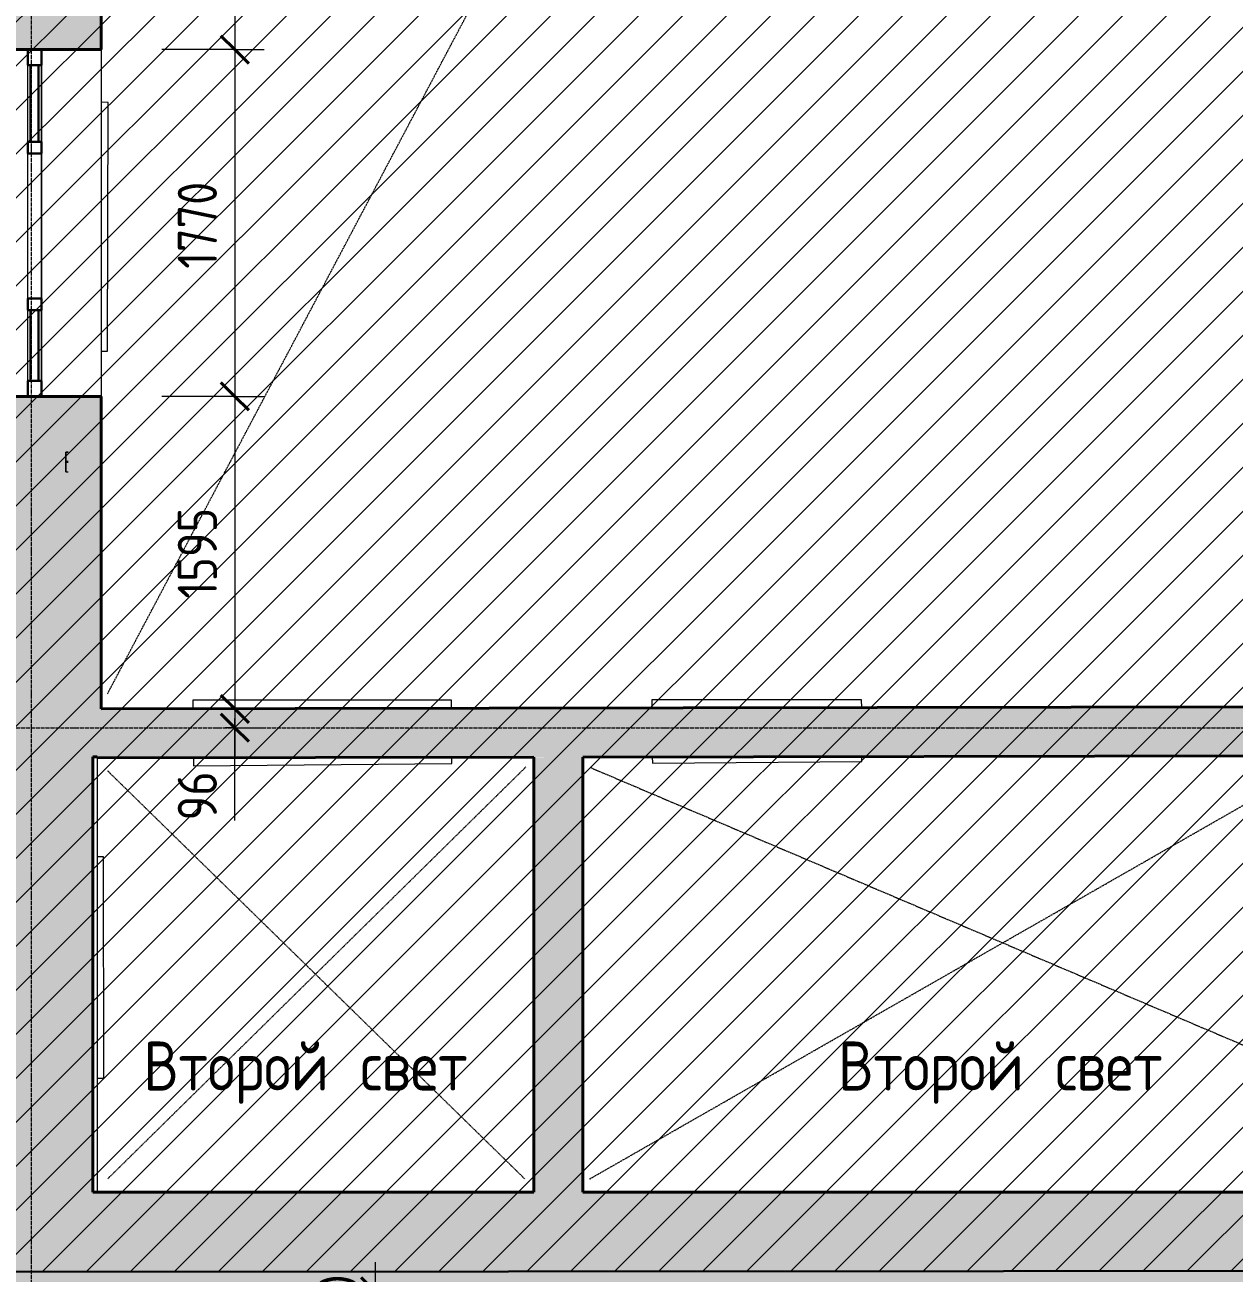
# Model space of a CAD drawing. Header units: millimetres. Extents: x -11886 to 379896, y -8130 to 47743.
# Drawn here: x 18577 to 24746, y 17774 to 24143 of the extents above; entities that cross this region are included whole.
import ezdxf

# ---------------------------------------------------------------- set-up
doc = ezdxf.new("R2010")
doc.units = ezdxf.units.MM
for name, pattern in [('ADSK_Линия сетки', [25, 20, -2.5, 0, -2.5]), ('ADSK_Сверху', [4.5, 3, -1.5]), ('ADSK_Снесено', [4.5, 3, -1.5])]:
    doc.linetypes.add(name, pattern=pattern)
for name, color, linetype, lineweight in [('Аннотация', 7, 'Continuous', 9), ('Каркас', 7, 'Continuous', 18), ('Оси', 7, 'Continuous', 9), ('Размеры', 7, 'Continuous', 9), ('Размеры-100', 7, 'Continuous', 9)]:
    doc.layers.add(name, color=color, linetype=linetype, lineweight=lineweight)
for name, color, linetype, lineweight, true_color in [('Витраж', 5, 'Continuous', 18, 0x0000ff), ('Линии', 7, 'Continuous', 9, 0x00a600), ('Панели витража', 5, 'Continuous', 18, 0x0000ff), ('Стены внутренние', 5, 'Continuous', 18, 0x0000ff), ('Стены наружные', 1, 'ADSK_Снесено', 18, 0xff0000)]:
    doc.layers.add(name, color=color, linetype=linetype, lineweight=lineweight, true_color=true_color)
doc.styles.add('GOST Common_1', font='GOST_Common.ttf', dxfattribs={"width": 0.9, "height": 200})
doc.styles.add('GOST Common_2', font='GOST_Common.ttf', dxfattribs={"width": 0.9, "height": 250})
doc.dimstyles.new('ADSK_Основной_2_мм_Округление_до_1_мм', dxfattribs={"dimscale": 304.8, "dimtxt": 201.142999, "dimasz": 0.463911, "dimexe": 0.492126, "dimexo": 0.492126, "dimgap": 0.098425, "dimtad": 1, "dimdec": 0, "dimdsep": 46, "dimtxsty": 'GOST Common_1', "dimblk1": 'OBLIQUE', "dimblk2": 'OBLIQUE', "dimsah": 1, "dimcen": 0.09, "dimdle": 0.492126, "dimazin": 2, "dimtfac": 1, "dimtdec": 4, "dimtix": 1, "dimtmove": 0, "dimatfit": 3, "dimfxl": 1, "dimtvp": 1, "dimtolj": 1, "dimtzin": 0, "dimlwd": 20, "dimlwe": 20, "dimarcsym": 2})
doc.dimstyles.new('ADSK_Основной_2_мм_Округление_до_1_мм_1', dxfattribs={"dimscale": 304.8, "dimtxt": 201.142999, "dimasz": 0.463911, "dimexe": 0.492126, "dimexo": 0.492126, "dimgap": 0.098425, "dimtad": 1, "dimdec": 0, "dimdsep": 46, "dimtxsty": 'GOST Common_1', "dimblk1": 'OBLIQUE', "dimblk2": 'OBLIQUE', "dimsah": 1, "dimcen": 0.09, "dimdle": 0.492126, "dimazin": 2, "dimtfac": 1, "dimtdec": 4, "dimtix": 1, "dimtmove": 1, "dimatfit": 3, "dimfxl": 1, "dimtvp": 1, "dimtolj": 1, "dimtzin": 0, "dimlwd": 20, "dimlwe": 20, "dimarcsym": 2})

# ---------------------------------------------------------------- blocks, each defined once
blk = doc.blocks.new('Типовая двутавровая балка _АСТО 20-93_ Балки - 100х200мм-838559-01 План 1-го этажа маркировочный')
at = {"layer": 'Каркас', "color": 253, "linetype": 'ADSK_Сверху', "true_color": 0xaaaaaa}
for p, q in [((-6104.3, 50), (-6104.3, -50)), ((-6104.3, 50), (-6091.2, 50)), ((-6091.4, 3), (-6104.3, 3)), ((-6091.4, -3), (-6104.3, -3)), ((-6104.3, -50), (-6091.6, -50))]:
    blk.add_line(p, q, dxfattribs=at)
at = {"layer": 'Каркас', "color": 9, "linetype": 'ADSK_Сверху', "true_color": 0xb9b9b9}
for p, q in [((-6104.3, 3.4), (-6104.3, 50)), ((-6104.3, 50), (-6091.2, 50)), ((-6104.3, -50), (-6104.3, -3.4)), ((-6104.3, -50), (-6091.6, -50))]:
    blk.add_line(p, q, dxfattribs=at)
at = {"layer": 'Каркас', "color": 253, "linetype": 'ADSK_Сверху', "true_color": 0xb2b2b2}
for p, q in [((-6104.3, 50), (-6104.3, 15)), ((-6104.3, 15), (-6104.3, 50)), ((-6091.2, 50), (-6104.3, 50)), ((-6104.3, 50), (-6091.2, 50)), ((-6104.3, 3), (-6104.3, 15)), ((-6104.3, 3), (-6104.3, 15)), ((-6104.3, -3), (-6104.3, 3)), ((-6104.3, -15), (-6104.3, -3)), ((-6104.3, -15), (-6104.3, -3)), ((-6104.3, -50), (-6104.3, -15)), ((-6104.3, -15), (-6104.3, -50)), ((-6104.3, -50), (-6091.6, -50)), ((-6104.3, -50), (-6091.6, -50))]:
    blk.add_line(p, q, dxfattribs=at)
blk = doc.blocks.new('Прямоугольный импост - 70х20_60мм-1426885-01 План 1-го этажа маркировочный')
at = {"layer": 'Витраж', "color": 161, "linetype": 'ADSK_Сверху', "true_color": 0xaaaaff}
for p, q in [((-6073.8, 27806.3), (-6143.8, 27806.3)), ((-6143.8, 27726.3), (-6143.8, 27806.3)), ((-6073.8, 27726.3), (-6073.8, 27806.3)), ((-6143.8, 27306.3), (-6143.8, 27336.3)), ((-6073.8, 27306.3), (-6073.8, 27336.3))]:
    blk.add_line(p, q, dxfattribs=at)
blk = doc.blocks.new('Прямоугольный импост - 70х20_60мм-1439130-01 План 1-го этажа маркировочный')
at = {"layer": 'Витраж', "color": 161, "linetype": 'ADSK_Сверху', "true_color": 0xaaaaff}
for p, q in [((-80, 35), (0, 35)), ((0, 35), (0, -35)), ((0, -35), (-80, -35))]:
    blk.add_line(p, q, dxfattribs=at)
blk = doc.blocks.new('Прямоугольный импост - 70х20_60мм-1439131-01 План 1-го этажа маркировочный')
at = {"layer": 'Витраж', "color": 161, "linetype": 'ADSK_Сверху', "true_color": 0xaaaaff}
for p, q in [((0, 35), (-80, 35)), ((0, -35), (0, 35)), ((-80, -35), (0, -35))]:
    blk.add_line(p, q, dxfattribs=at)
blk = doc.blocks.new('Прямоугольный импост - 70х20_60мм-1225850-01 План 1-го этажа маркировочный')
at = {"layer": 'Витраж', "color": 161, "linetype": 'ADSK_Сверху', "true_color": 0xaaaaff}
for p, q in [((-6143.8, 27276.3), (-6143.8, 27306.3)), ((-6073.8, 27276.3), (-6073.8, 27306.3)), ((-6143.8, 26506.3), (-6143.8, 26536.3)), ((-6073.8, 26506.3), (-6073.8, 26536.3))]:
    blk.add_line(p, q, dxfattribs=at)
blk = doc.blocks.new('Прямоугольный импост - 70х20_60мм-1225113-01 План 1-го этажа маркировочный')
at = {"layer": 'Витраж', "color": 161, "linetype": 'ADSK_Сверху', "true_color": 0xaaaaff}
for p, q in [((-6006, 10091.9), (-6006, 10121.9)), ((-5936, 10091.9), (-5936, 10121.9)), ((-6006, 9651.9), (-6006, 9731.9)), ((-5936, 9651.9), (-5936, 9731.9)), ((-6006, 9651.9), (-5936, 9651.9))]:
    blk.add_line(p, q, dxfattribs=at)
blk = doc.blocks.new('Прямоугольный импост - 70х60мм-1439194-01 План 1-го этажа маркировочный')
at = {"layer": 'Витраж', "color": 161, "linetype": 'ADSK_Сверху', "true_color": 0xaaaaff}
for p, q in [((-30, 35), (30, 35)), ((30, -35), (-30, -35))]:
    blk.add_line(p, q, dxfattribs=at)
blk = doc.blocks.new('Прямоугольный импост - 70х60мм-1426887-01 План 1-го этажа маркировочный')
at = {"layer": 'Витраж', "color": 161, "linetype": 'ADSK_Сверху', "true_color": 0xaaaaff}
for p, q in [((-6073.8, 27726.3), (-6143.8, 27726.3)), ((-6143.8, 27336.3), (-6143.8, 27726.3)), ((-6073.8, 27336.3), (-6073.8, 27726.3)), ((-6143.8, 27336.3), (-6073.8, 27336.3))]:
    blk.add_line(p, q, dxfattribs=at)
blk = doc.blocks.new('Прямоугольный импост - 70х60мм-1225009-01 План 1-го этажа маркировочный')
at = {"layer": 'Витраж', "color": 161, "linetype": 'ADSK_Сверху', "true_color": 0xaaaaff}
for p, q in [((-5936, 11391.9), (-6006, 11391.9)), ((-6006, 11031.9), (-6006, 11391.9)), ((-5936, 11031.9), (-5936, 11391.9)), ((-6006, 11031.9), (-5936, 11031.9))]:
    blk.add_line(p, q, dxfattribs=at)
blk = doc.blocks.new('Прямоугольный импост - 70х60мм-1229542-01 План 1-го этажа маркировочный')
at = {"layer": 'Витраж', "color": 161, "linetype": 'ADSK_Сверху', "true_color": 0xaaaaff}
for p, q in [((3808.5, 35377.6), (3738.5, 35377.6)), ((3738.5, 35377.6), (3738.5, 34637.6)), ((3808.5, 35377.6), (3808.5, 34637.6)), ((3738.5, 34637.6), (3808.5, 34637.6))]:
    blk.add_line(p, q, dxfattribs=at)
blk = doc.blocks.new('Новые проёмы подвал - Новые проёмы подвал-999150-01 План 1-го этажа маркировочный')
at = {"layer": 'Линии', "color": 8, "lineweight": 18, "true_color": 0x808080}
for p, q in [((19000.8, 23747.9), (18965.8, 23748)), ((18998.7, 22477.9), (19000.8, 23747.9)), ((18965.8, 22478), (18998.7, 22477.9)), ((20752.6, 20698.2), (19433.6, 20697.7)), ((20753, 20655.7), (20752.6, 20698.2)), ((22845.8, 20698.9), (21775.5, 20698.6)), ((21775.5, 20698.6), (21775.9, 20657.5)), ((22845.9, 20659.4), (22845.8, 20698.9)), ((19433.6, 20697.7), (19434, 20653.3)), ((19436.2, 20403.3), (19436.6, 20361.6)), ((20755.5, 20373.4), (20755.2, 20405.7)), ((21777.8, 20407.5), (21778, 20375.5)), ((21778, 20375.5), (22846.4, 20383.7)), ((22846.4, 20383.7), (22846.3, 20409.4)), ((19436.6, 20361.6), (20755.5, 20373.4)), ((18977.8, 19898.3), (18945.3, 19898.3)), ((18978.4, 18768.3), (18977.8, 19898.3)), ((18945.3, 18768.3), (18978.4, 18768.3))]:
    blk.add_line(p, q, dxfattribs=at)
blk = doc.blocks.new('Системная панель - _AR_Стекло_40мм_привязка по центру-V75-01 План 1-го этажа маркировочный')
at = {"layer": 'Панели витража', "lineweight": 30}
for p, q in [((180, 20), (-180, 20)), ((-180, 20), (-180, -20)), ((180, -20), (180, 20)), ((-180, -20), (180, -20))]:
    blk.add_line(p, q, dxfattribs=at)
blk = doc.blocks.new('Прямоугольный импост - 70х20_60мм-V76-01 План 1-го этажа маркировочный')
at = {"layer": 'Витраж', "lineweight": 30}
for p, q in [((-80, 35), (0, 35)), ((-80, -35), (-80, 35)), ((0, 35), (0, -35)), ((0, -35), (-80, -35))]:
    blk.add_line(p, q, dxfattribs=at)
blk = doc.blocks.new('Прямоугольный импост - 70х20_60мм-V77-01 План 1-го этажа маркировочный')
at = {"layer": 'Витраж', "lineweight": 30}
for p, q in [((0, 35), (-80, 35)), ((-80, 35), (-80, -35)), ((0, -35), (0, 35)), ((-80, -35), (0, -35))]:
    blk.add_line(p, q, dxfattribs=at)
blk = doc.blocks.new('Системная панель - _AR_Стекло_40мм_привязка по центру-1441797-01 План 1-го этажа маркировочный')
at = {"layer": 'Панели витража', "lineweight": 30}
for p, q in [((195, 20), (-195, 20)), ((-195, 20), (-195, -20)), ((195, -20), (195, 20)), ((-195, -20), (195, -20))]:
    blk.add_line(p, q, dxfattribs=at)
blk = doc.blocks.new('Прямоугольный импост - 70х60мм-V37-01 План 1-го этажа маркировочный')
at = {"layer": 'Витраж'}
for p, q in [((-6006, 9731.9), (-6006, 10091.9)), ((-5936, 10091.9), (-5936, 9731.9))]:
    blk.add_line(p, q, dxfattribs=at)
blk = doc.blocks.new('Прямоугольный импост - 70х60мм-V41-01 План 1-го этажа маркировочный')
at = {"layer": 'Витраж'}
for p, q in [((-6143.8, 27336.3), (-6143.8, 27726.3)), ((-6073.8, 27726.3), (-6073.8, 27336.3))]:
    blk.add_line(p, q, dxfattribs=at)
blk = doc.blocks.new('Прямоугольный импост - 70х60мм-1239008-01 План 1-го этажа маркировочный')
at = {"layer": 'Витраж', "lineweight": 30}
for p, q in [((-30, 35), (30, 35)), ((-30, -35), (-30, 35)), ((30, 35), (30, -35)), ((30, -35), (-30, -35))]:
    blk.add_line(p, q, dxfattribs=at)
blk = doc.blocks.new('Прямоугольный импост - 70х60мм-V78-01 План 1-го этажа маркировочный')
at = {"layer": 'Витраж'}
for p, q in [((18590.8, 22747.1), (18590.8, 23487.1)), ((18660.8, 23487.1), (18660.8, 22747.1))]:
    blk.add_line(p, q, dxfattribs=at)
blk = doc.blocks.new('DIMBLOCK84-01 План 1-го этажа маркировочный')
at = {"layer": 'Размеры-100', "lineweight": 40, "transparency": 16777216}
for p, q in [((19647.7, 25289.2), (19577, 25359.9)), ((19647.7, 25289.2), (19718.4, 25218.5)), ((19647.7, 24017.1), (19577, 24087.8)), ((19647.7, 24017.1), (19718.4, 23946.4))]:
    blk.add_line(p, q, dxfattribs=at)
at = {"layer": 'Размеры-100', "lineweight": 20, "transparency": 16777216}
for p, q in [((19647.7, 25289.2), (19275.8, 25289.2)), ((19647.7, 25289.2), (19647.7, 24017.1)), ((19647.7, 25289.2), (19797.7, 25289.2)), ((19647.7, 24017.1), (19275.8, 24017.1)), ((19647.7, 24017.1), (19797.7, 24017.1))]:
    blk.add_line(p, q, dxfattribs=at)
at = {"layer": 'Размеры-100', "color": 0, "lineweight": 20, "transparency": 16777216, "insert": (19356.4, 24419.6), "char_height": 200, "width": 560.473, "attachment_point": 1, "rotation": 90, "line_spacing_factor": 1.022761, "style": 'GOST Common_1'}
blk.add_mtext('1272', dxfattribs=at)
blk = doc.blocks.new('_Oblique')
at = {"color": 0, "linetype": 'ByBlock', "lineweight": -2}
blk.add_line((-0.5, -0.5), (0.5, 0.5), dxfattribs=at)
blk = doc.blocks.new('DIMBLOCK85-01 План 1-го этажа маркировочный')
at = {"layer": 'Размеры-100', "lineweight": 40, "transparency": 16777216}
for p, q in [((19647.7, 24017.1), (19577, 24087.8)), ((19647.7, 24017.1), (19718.4, 23946.4)), ((19647.7, 22247.1), (19577, 22317.8)), ((19647.7, 22247.1), (19718.4, 22176.4))]:
    blk.add_line(p, q, dxfattribs=at)
at = {"layer": 'Размеры-100', "lineweight": 20, "transparency": 16777216}
for p, q in [((19647.7, 24017.1), (19275.8, 24017.1)), ((19647.7, 24017.1), (19647.7, 22247.1)), ((19647.7, 24017.1), (19797.7, 24017.1)), ((19647.7, 22247.1), (19275.8, 22247.1)), ((19647.7, 22247.1), (19797.7, 22247.1))]:
    blk.add_line(p, q, dxfattribs=at)
at = {"layer": 'Размеры-100', "color": 0, "lineweight": 20, "transparency": 16777216, "insert": (19356.4, 22898.5), "char_height": 200, "width": 560.473, "attachment_point": 1, "rotation": 90, "line_spacing_factor": 1.022761, "style": 'GOST Common_1'}
blk.add_mtext('1770', dxfattribs=at)
blk = doc.blocks.new('DIMBLOCK86-01 План 1-го этажа маркировочный')
at = {"layer": 'Размеры-100', "lineweight": 40, "transparency": 16777216}
for p, q in [((19647.7, 22247.1), (19577, 22317.8)), ((19647.7, 22247.1), (19718.4, 22176.4)), ((19647.7, 20652.4), (19577, 20723.1)), ((19647.7, 20652.4), (19718.4, 20581.7))]:
    blk.add_line(p, q, dxfattribs=at)
at = {"layer": 'Размеры-100', "lineweight": 20, "transparency": 16777216}
for p, q in [((19647.7, 22247.1), (19275.8, 22247.1)), ((19647.7, 22247.1), (19647.7, 20652.4)), ((19647.7, 22247.1), (19797.7, 22247.1)), ((19647.7, 20652.4), (19095.1, 20652.4)), ((19647.7, 20652.4), (19797.7, 20652.4))]:
    blk.add_line(p, q, dxfattribs=at)
at = {"layer": 'Размеры-100', "color": 0, "lineweight": 20, "transparency": 16777216, "insert": (19356.4, 21216.2), "char_height": 200, "width": 560.473, "attachment_point": 1, "rotation": 90, "line_spacing_factor": 1.022761, "style": 'GOST Common_1'}
blk.add_mtext('1595', dxfattribs=at)
blk = doc.blocks.new('DIMBLOCK87-01 План 1-го этажа маркировочный')
at = {"layer": 'Размеры-100', "lineweight": 40, "transparency": 16777216}
for p, q in [((19647.7, 20652.4), (19577, 20723.1)), ((19647.7, 20652.4), (19718.4, 20581.7)), ((19647.7, 20556.8), (19577, 20627.5)), ((19647.7, 20556.8), (19718.4, 20486.1))]:
    blk.add_line(p, q, dxfattribs=at)
at = {"layer": 'Размеры-100', "lineweight": 20, "transparency": 16777216}
for p, q in [((19647.7, 20652.4), (19095.1, 20652.4)), ((19647.7, 20652.4), (19647.7, 20406.8)), ((19647.7, 20652.4), (19797.7, 20652.4)), ((19647.7, 20335.7), (19647.7, 20604.6)), ((19647.7, 20556.8), (19597.7, 20556.8)), ((19647.7, 20556.8), (19797.7, 20556.8)), ((19647.7, 20083.4), (19647.7, 20335.7))]:
    blk.add_line(p, q, dxfattribs=at)
at = {"layer": 'Размеры-100', "color": 0, "lineweight": 20, "transparency": 16777216, "insert": (19356.4, 20083.4), "char_height": 200, "width": 302.737, "attachment_point": 1, "rotation": 90, "line_spacing_factor": 1.022761, "style": 'GOST Common_1'}
blk.add_mtext('96', dxfattribs=at)
blk = doc.blocks.new('DIMBLOCK218-01 План 1-го этажа маркировочный')
at = {"layer": 'Размеры-100', "lineweight": 20, "transparency": 16777216}
for p, q in [((20363.6, 17830.3), (20363, 17620.5)), ((20363.2, 17680.3), (20213.2, 17680.7)), ((20363.2, 17680.3), (21375.8, 17677.4)), ((20363, 17620.5), (20213, 17620.9)), ((20363, 17620.5), (21375.8, 17617.6))]:
    blk.add_line(p, q, dxfattribs=at)
at = {"layer": 'Размеры-100', "lineweight": 40, "transparency": 16777216}
for p, q in [((20363.2, 17680.3), (20292.7, 17751.2)), ((20363, 17620.5), (20292.5, 17691.4)), ((20363.2, 17680.3), (20433.7, 17609.4)), ((20363, 17620.5), (20433.5, 17549.6))]:
    blk.add_line(p, q, dxfattribs=at)
at = {"layer": 'Размеры-100', "color": 0, "lineweight": 20, "transparency": 16777216, "insert": (20071.4, 17525.1), "char_height": 200, "width": 302.737, "attachment_point": 1, "rotation": 89.83506, "line_spacing_factor": 1.022761, "style": 'GOST Common_1'}
blk.add_mtext('60', dxfattribs=at)

msp = doc.modelspace()

# ---------------------------------------------------------------- hatches: boundary and pattern name
at = {"lineweight": 13, "true_color": 0x636466, "transparency": 33554559}
h = msp.add_hatch(dxfattribs=at)
h.set_pattern_fill('ANSI31', color=251, scale=50)
h.set_pattern_definition([(45, (0, 84876.59), (-112.2532, 112.2532), [])])
h.paths.add_polyline_path([(31317.02, 43525.13), (18455.84, 43525.13), (18455.84, 20918.63), (11305.24, 20918.63), (11305.24, 17842.18), (18515.92, 17781.12), (38729.7, 17793.8), (38729.7, 20934.06), (31317.02, 20934.06)])
at = {"layer": 'Стены внутренние', "true_color": 0xc0c0c0}
for points in [[(18945.54, 20402.44), (30807.02, 20424.06), (30807.02, 20673.61), (18965.84, 20652.47), (18965.84, 20408.63), (18945.53, 20408.63), (18945.53, 20406.41)], [(18882.76, 17676.96), (18922.84, 17676.96), (18922.84, 20408.63), (18412.84, 20408.63), (18413.47, 17676.96), (18421.79, 17676.96)], [(21423.03, 18186.96), (21423.03, 20406.86), (21173.03, 20406.41), (21173.03, 18186.96)], [(30030.09, 17676.96), (30842.36, 17676.96), (30842.36, 18186.96), (18922.84, 18186.96), (18922.84, 17676.96), (28915.36, 17676.96)]]:
    msp.add_hatch(color=9, dxfattribs=at).paths.add_polyline_path(points)
at = {"layer": 'Стены наружные', "linetype": 'Continuous', "true_color": 0xc0c0c0}
h = msp.add_hatch(color=9, dxfattribs=at)
h.paths.add_polyline_path([(18455.84, 20408.63), (18965.84, 20408.63), (18965.84, 22247.07), (18455.84, 22247.07), (18455.84, 20652.47)])
h.paths.add_polyline_path([(18882.76, 24017.07), (18965.84, 24017.07), (18965.84, 25289.21), (18455.84, 25289.21), (18455.84, 24017.07)])
h.paths.add_polyline_path([(18455.84, 27059.21), (18965.84, 27059.21), (18965.84, 28334.14), (18455.84, 28334.14), (18455.84, 27100.05)])
h.paths.add_polyline_path([(18882.76, 30104.14), (18965.84, 30104.14), (18965.84, 31381.19), (18455.84, 31381.19), (18455.84, 30104.14)])
h.paths.add_polyline_path([(18455.84, 33151.19), (18965.84, 33151.19), (18965.84, 34431.16), (18455.84, 34431.16), (18455.84, 33474.2)])
h.paths.add_polyline_path([(18965.84, 36201.16), (18965.84, 37474.17), (18455.84, 37474.17), (18455.84, 36201.16), (18882.76, 36201.16)])
h.paths.add_polyline_path([(18882.76, 39244.17), (18965.84, 39244.17), (18965.84, 40490.18), (18455.84, 40490.18), (18455.84, 39244.17)])
h.paths.add_polyline_path([(18882.76, 42260.18), (18965.84, 42260.18), (18965.84, 43015.13), (18455.84, 43015.13), (18455.84, 42260.18)])

# ---------------------------------------------------------------- linework, layer by layer
at = {"color": 251, "lineweight": 30, "true_color": 0x636466}
msp.add_lwpolyline([(11305.24, 20918.63), (11305.24, 17842.18), (18515.92, 17781.12), (38729.7, 17793.8), (38729.7, 20934.06), (31317.02, 20934.06), (31317.02, 43525.13), (18455.84, 43525.13), (18455.84, 20918.63), (11305.24, 20918.63)], dxfattribs=at)
at = {"layer": 'Линии', "linetype": 'ADSK_Сверху'}
for p, q in [((18997.84, 20729.56), (30775.02, 42983.13)), ((21456.97, 18253.45), (25179.86, 20382.1)), ((18997.51, 20337.64), (21126.93, 18254.63)), ((21133, 20356.78), (18998.64, 18254.63)), ((21462.99, 20353.06), (26421.67, 18244.82))]:
    msp.add_line(p, q, dxfattribs=at)
at = {"layer": 'Линии', "color": 8, "lineweight": 18, "true_color": 0x808080}
msp.add_line((18945.32, 20408.63), (18945.32, 18186.96), dxfattribs=at)
at = {"layer": 'Оси', "linetype": 'ADSK_Линия сетки'}
for p, q in [((18609.91, -7330.38), (18609.91, 44534.79)), ((-11086.22, 20556.79), (57141.72, 20556.79))]:
    msp.add_line(p, q, dxfattribs=at)
at = {"layer": 'Стены внутренние', "color": 18, "lineweight": 40, "true_color": 0x000000}
for p, q in [((30826.79, 20673.64), (18965.84, 20652.47)), ((18922.84, 18186.96), (18922.84, 20408.63)), ((18945.53, 20408.63), (18945.54, 20402.44)), ((18945.54, 20402.44), (21173.03, 20406.41)), ((21173.03, 20406.41), (21173.03, 18186.96)), ((21423.03, 20406.86), (26459.99, 20415.85)), ((21423.03, 18186.96), (21423.03, 20406.86)), ((21173.03, 18186.96), (18922.84, 18186.96)), ((26459.99, 18186.96), (21423.03, 18186.96))]:
    msp.add_line(p, q, dxfattribs=at)
at = {"layer": 'Стены наружные', "color": 18, "linetype": 'Continuous', "lineweight": 40, "true_color": 0x000000}
for p, q in [((18965.84, 24017.07), (18965.84, 25289.21)), ((18455.84, 24017.07), (18965.84, 24017.07)), ((18965.84, 22247.07), (18455.84, 22247.07)), ((18965.84, 20652.47), (18965.84, 22247.07)), ((18922.84, 20408.63), (18945.53, 20408.63))]:
    msp.add_line(p, q, dxfattribs=at)
at = {"layer": 'Стены наружные', "color": 18, "linetype": 'Continuous', "true_color": 0x000000}
msp.add_line((18965.84, 24017.07), (18965.84, 22247.07), dxfattribs=at)

# ---------------------------------------------------------------- block references
at = {"layer": 'Витраж', "color": 161, "linetype": 'ADSK_Сверху', "true_color": 0xaaaaff}
for name, p in [('Прямоугольный импост - 70х20_60мм-1426885-01 План 1-го этажа маркировочный', (24734.59, -3789.28)), ('Прямоугольный импост - 70х60мм-1426887-01 План 1-го этажа маркировочный', (24734.59, -3789.28)), ('Прямоугольный импост - 70х20_60мм-1225850-01 План 1-го этажа маркировочный', (24734.59, -3789.28)), ('Прямоугольный импост - 70х20_60мм-1225113-01 План 1-го этажа маркировочный', (24596.88, 12595.15)), ('Прямоугольный импост - 70х60мм-1225009-01 План 1-го этажа маркировочный', (24596.88, 11295.15))]:
    msp.add_blockref(name, p, dxfattribs=at)
at = {"layer": 'Витраж', "color": 161, "linetype": 'ADSK_Сверху', "true_color": 0xaaaaff, "extrusion": (0, 0, -1), "rotation": 90.00000000000007}
for name, p in [('Прямоугольный импост - 70х20_60мм-1439130-01 План 1-го этажа маркировочный', (-18625.84, 24017.07)), ('Прямоугольный импост - 70х60мм-1439194-01 План 1-го этажа маркировочный', (-18625.84, 23517.07)), ('Прямоугольный импост - 70х60мм-1439194-01 План 1-го этажа маркировочный', (-18625.84, 22717.07))]:
    msp.add_blockref(name, p, dxfattribs=at)
at = {"layer": 'Витраж', "extrusion": (0, 0, -1), "rotation": 90.00000000000007}
for name, p in [('Прямоугольный импост - 70х20_60мм-V76-01 План 1-го этажа маркировочный', (-18625.84, 24017.07)), ('Прямоугольный импост - 70х60мм-1239008-01 План 1-го этажа маркировочный', (-18625.84, 23517.07)), ('Прямоугольный импост - 70х60мм-1239008-01 План 1-го этажа маркировочный', (-18625.84, 22717.07))]:
    msp.add_blockref(name, p, dxfattribs=at)
at = {"layer": 'Витраж'}
for name, p in [('Прямоугольный импост - 70х60мм-V41-01 План 1-го этажа маркировочный', (24734.59, -3789.28)), ('Прямоугольный импост - 70х60мм-V78-01 План 1-го этажа маркировочный', (0, 0)), ('Прямоугольный импост - 70х60мм-V37-01 План 1-го этажа маркировочный', (24596.88, 12595.15))]:
    msp.add_blockref(name, p, dxfattribs=at)
at = {"layer": 'Витраж', "color": 161, "linetype": 'ADSK_Сверху', "true_color": 0xaaaaff}
for name, p, rotation in [('Прямоугольный импост - 70х60мм-1229542-01 План 1-го этажа маркировочный', (22399.33, 58124.71), 180), ('Прямоугольный импост - 70х20_60мм-1439131-01 План 1-го этажа маркировочный', (18625.84, 22247.07), 269.9999999999999)]:
    msp.add_blockref(name, p, dxfattribs=dict(at, rotation=rotation))
at = {"layer": 'Витраж', "rotation": 269.9999999999999}
msp.add_blockref('Прямоугольный импост - 70х20_60мм-V77-01 План 1-го этажа маркировочный', (18625.84, 22247.07), dxfattribs=at)
at = {"layer": 'Каркас', "color": 253, "linetype": 'ADSK_Сверху', "true_color": 0xaaaaaa, "rotation": 0.1151494702578507}
msp.add_blockref('Типовая двутавровая балка _АСТО 20-93_ Балки - 100х200мм-838559-01 План 1-го этажа маркировочный', (24889.23, 21924.76), dxfattribs=at)
at = {"layer": 'Линии', "color": 8, "lineweight": 18, "true_color": 0x808080}
msp.add_blockref('Новые проёмы подвал - Новые проёмы подвал-999150-01 План 1-го этажа маркировочный', (0, 0), dxfattribs=at)
at = {"layer": 'Панели витража', "rotation": 89.99999999999993}
for name, p in [('Системная панель - _AR_Стекло_40мм_привязка по центру-1441797-01 План 1-го этажа маркировочный', (18625.84, 23742.07)), ('Системная панель - _AR_Стекло_40мм_привязка по центру-V75-01 План 1-го этажа маркировочный', (18625.84, 22507.07))]:
    msp.add_blockref(name, p, dxfattribs=at)

# ---------------------------------------------------------------- texts
at = {"layer": 'Аннотация', "char_height": 250, "attachment_point": 1, "style": 'GOST Common_2'}
for s, insert, width in [('Второй', (19180.66, 18955.53), 1248.2274), ('\\fGOST Common|b0|i0|c204|p34|;\\W.9; ', (20210.55, 18955.53), 93.7974), ('Второй', (22726.44, 18955.53), 1248.2274), ('\\fGOST Common|b0|i0|c204|p34|;\\W.9; ', (23756.33, 18955.53), 93.7974), ('свет', (20287.95, 18955.53), 800.8858), ('свет', (23833.72, 18955.53), 800.8858)]:
    msp.add_mtext(s, dxfattribs=dict(at, insert=insert, width=width))

# ---------------------------------------------------------------- dimensions: what is measured, and where the dimension line sits
at = {"layer": 'Размеры', "lineweight": 20}
for base, p1, p2, angle, override, picture, middle in [((19647.74, 24017.07), (19125.84, 25289.21), (19125.84, 24017.07), 90, {"dimpost": '<>', "dimfxl": 1272.137277}, 'DIMBLOCK84-01 План 1-го этажа маркировочный', (19517.74, 24653.14)), ((19647.74, 22247.07), (19125.84, 24017.07), (19125.84, 22247.07), 90, {"dimpost": '<>', "dimfxl": 1770}, 'DIMBLOCK85-01 План 1-го этажа маркировочный', (19517.74, 23132.07)), ((19647.74, 20652.44), (19125.84, 22247.07), (18945.09, 20652.44), 90, {"dimpost": '<>', "dimfxl": 1604.844337}, 'DIMBLOCK86-01 План 1-го этажа маркировочный', (19517.74, 21449.75)), ((20363.02, 17620.52), (21525.79, 17676.96), (21525.79, 17617.17), 89.835064, {"dimpost": '<>', "dimfxl": 59.791194}, 'DIMBLOCK218-01 План 1-го этажа маркировочный', (20233.11, 17650.78))]:
    dim = msp.add_linear_dim(base=base, p1=p1, p2=p2, angle=angle, dimstyle='ADSK_Основной_2_мм_Округление_до_1_мм', override=override, dxfattribs=at)
    dim.commit()
    dim.dimension.update_dxf_attribs({"geometry": picture, "text_midpoint": middle})
dim = msp.add_linear_dim(base=(19647.74, 20556.79), p1=(18945.09, 20652.44), p2=(19747.72, 20556.79), angle=90, dimstyle='ADSK_Основной_2_мм_Округление_до_1_мм_1', override={"dimpost": '<>', "dimfxl": 808.306855}, dxfattribs=at)
dim.commit()
dim.dimension.update_dxf_attribs({"geometry": 'DIMBLOCK87-01 План 1-го этажа маркировочный', "text_midpoint": (19489.7, 20234.75), "dimtype": 160, "text_rotation": 90})

doc.saveas('drawing.dxf')
